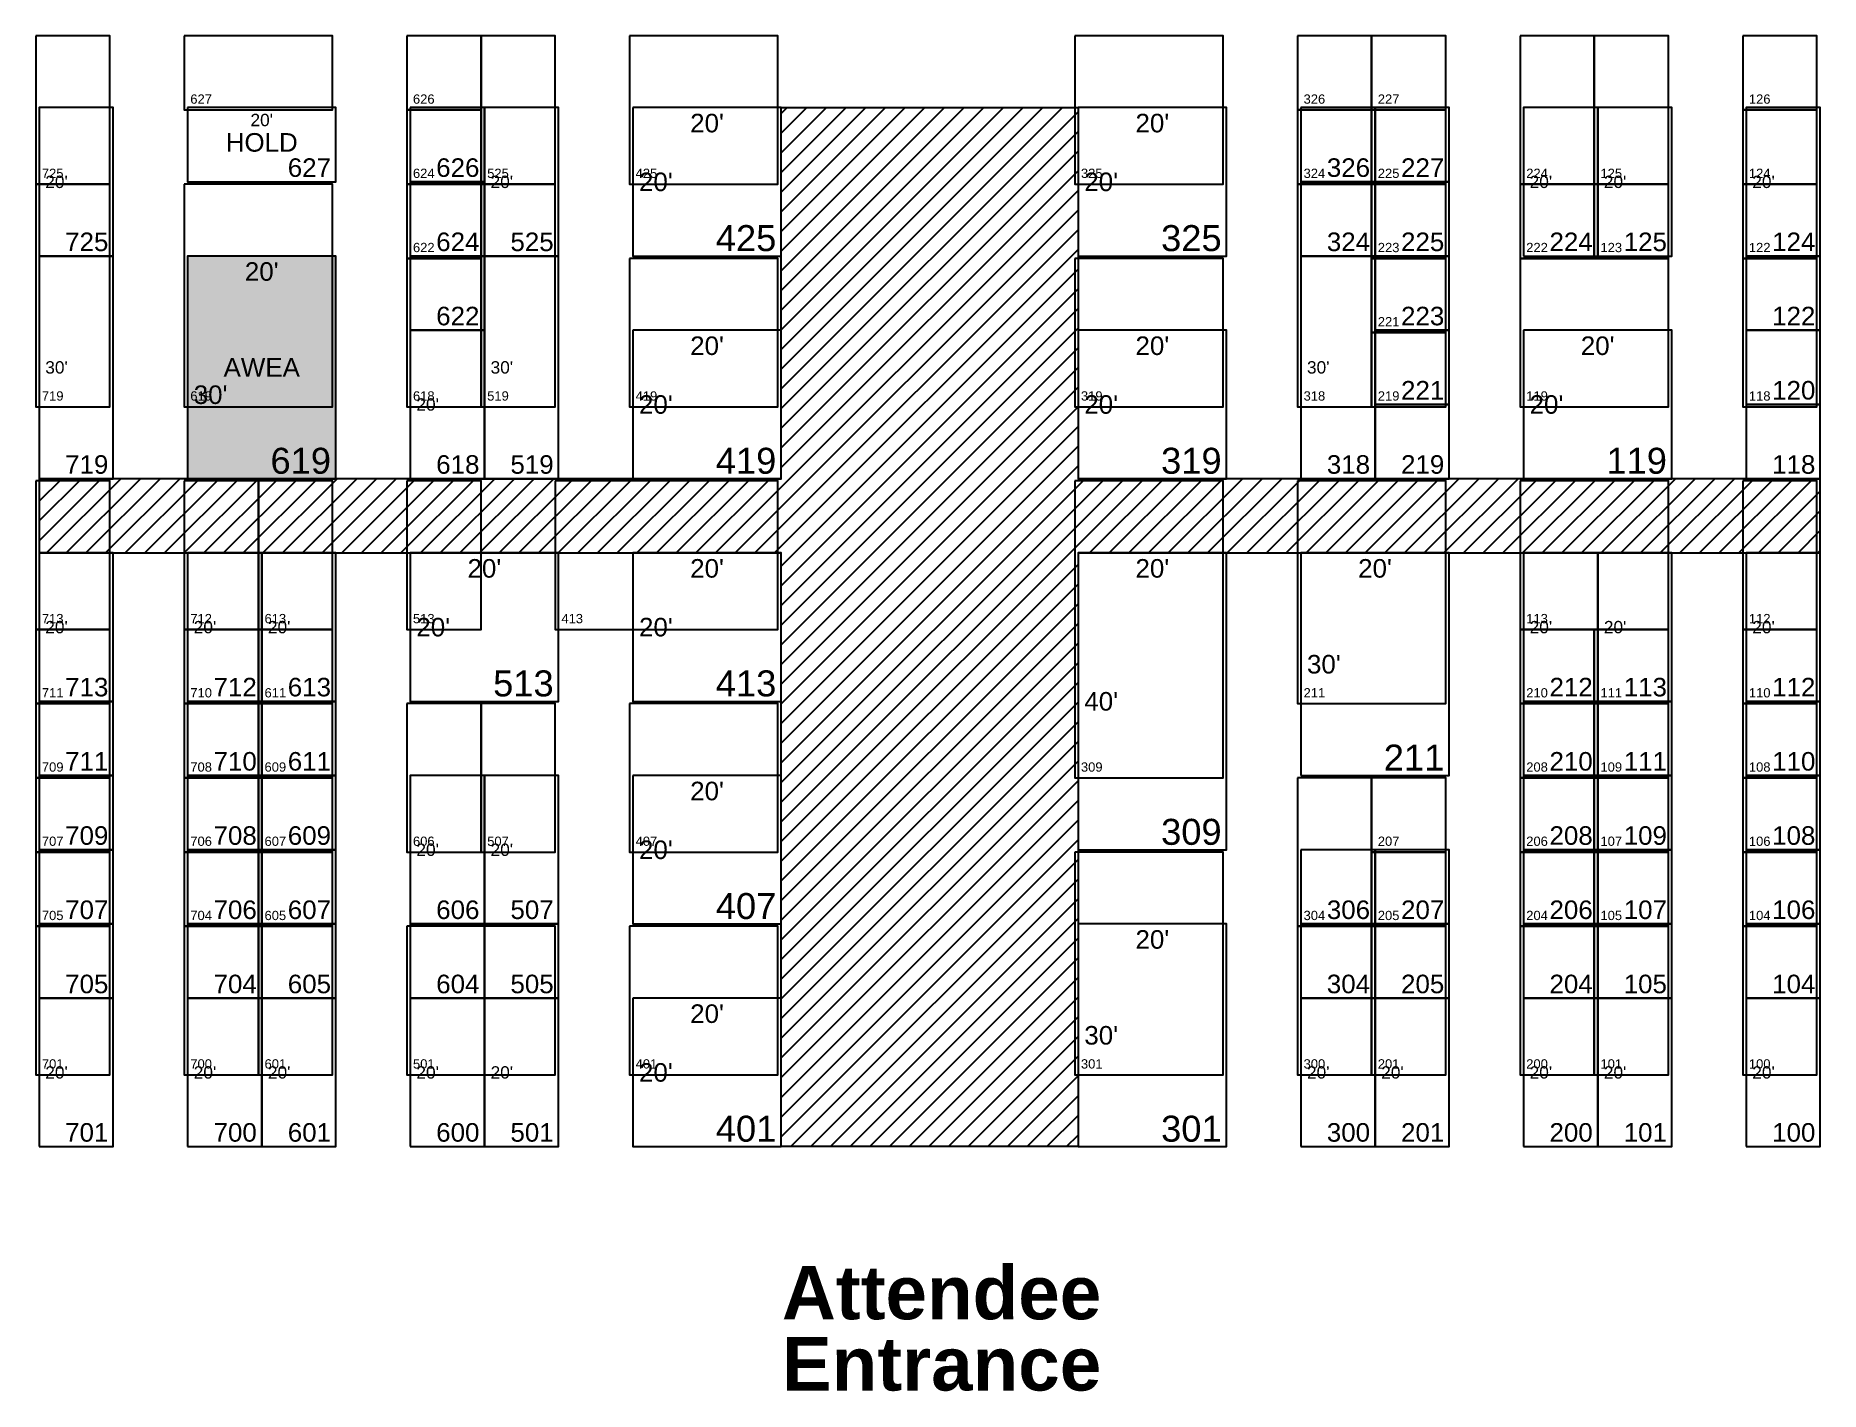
# Model space of a CAD drawing. Header units: inches. Extents: x -10392 to 3636, y -5048 to 536.
# Drawn here: x -10392 to -7507, y -5048 to -2856 of the extents above; entities outside this region: 1.
import ezdxf
from ezdxf.enums import TextEntityAlignment as Align

# ---------------------------------------------------------------- set-up
doc = ezdxf.new("R2010")
doc.units = ezdxf.units.IN
doc.header["$MEASUREMENT"] = 0
for name, color, linetype in [('BoothNumber', 4, 'Continuous'), ('BOOTHS', 102, 'Continuous'), ('ESHOW_BOOTHS', 7, 'CONTINUOUS'), ('ESHOW_NUMBERS', 7, 'CONTINUOUS'), ('event_deco_text', 1, 'Continuous'), ('event_text_major', 1, 'Continuous'), ('Expo_BoothDim', 6, 'Continuous'), ('Expo_BoothName', 7, 'Continuous')]:
    doc.layers.add(name, color=color, linetype=linetype)
doc.layers.add('Expo_ClassManage', color=133, linetype='Continuous', true_color=0x4accd4)
doc.layers.add('mandatory-aisle', color=1, linetype='Continuous', true_color=0xfa0000)
doc.styles.add('Expo_Arial', font='ARIAL.TTF')
doc.styles.get("Standard").update_dxf_attribs({"font": 'ARIAL.TTF'})
picture_1 = doc.add_image_def('image1.tif', size_in_pixel=(4234, 3592))

msp = doc.modelspace()

# ---------------------------------------------------------------- hatches: boundary and pattern name
at = {"layer": 'Expo_ClassManage', "true_color": 0x4accd4}
msp.add_hatch(color=133, dxfattribs=at).paths.add_polyline_path([(-10146.5, -3572.3), (-9906.5, -3572.3), (-9906.5, -3212.3), (-10146.5, -3212.3)])

# ---------------------------------------------------------------- linework, layer by layer
at = {"layer": 'BOOTHS'}
for points in [[(-10386.5, -3212.3), (-10266.5, -3212.3), (-10266.5, -2972.3), (-10386.5, -2972.3)], [(-10146.5, -2972.3), (-10146.5, -3092.3), (-9906.5, -3092.3), (-9906.5, -2972.3)], [(-9786.5, -2972.3), (-9786.5, -3092.3), (-9666.5, -3092.3), (-9666.5, -2972.3)], [(-9666.5, -3212.3), (-9546.5, -3212.3), (-9546.5, -2972.3), (-9666.5, -2972.3)], [(-9426.5, -2972.3), (-9426.5, -3212.3), (-9186.5, -3212.3), (-9186.5, -2972.3)], [(-8706.5, -2972.3), (-8706.5, -3212.3), (-8466.5, -3212.3), (-8466.5, -2972.3)], [(-8346.5, -2972.3), (-8346.5, -3092.3), (-8226.5, -3092.3), (-8226.5, -2972.3)], [(-8226.5, -2972.3), (-8226.5, -3092.3), (-8106.5, -3092.3), (-8106.5, -2972.3)], [(-7986.5, -3212.3), (-7866.5, -3212.3), (-7866.5, -2972.3), (-7986.5, -2972.3)], [(-7866.5, -3212.3), (-7746.5, -3212.3), (-7746.5, -2972.3), (-7866.5, -2972.3)], [(-7626.5, -3212.3), (-7506.5, -3212.3), (-7506.5, -2972.3), (-7626.5, -2972.3)], [(-9786.5, -3092.3), (-9786.5, -3212.3), (-9666.5, -3212.3), (-9666.5, -3092.3)], [(-8346.5, -3092.3), (-8346.5, -3212.3), (-8226.5, -3212.3), (-8226.5, -3092.3)], [(-8226.5, -3092.3), (-8226.5, -3212.3), (-8106.5, -3212.3), (-8106.5, -3092.3)], [(-10386.5, -3572.3), (-10266.5, -3572.3), (-10266.5, -3212.3), (-10386.5, -3212.3)], [(-10146.5, -3572.3), (-9906.5, -3572.3), (-9906.5, -3212.3), (-10146.5, -3212.3)], [(-9786.5, -3212.3), (-9786.5, -3332.3), (-9666.5, -3332.3), (-9666.5, -3212.3)], [(-9666.5, -3572.3), (-9546.5, -3572.3), (-9546.5, -3212.3), (-9666.5, -3212.3)], [(-8346.5, -3572.3), (-8226.5, -3572.3), (-8226.5, -3212.3), (-8346.5, -3212.3)], [(-8226.5, -3212.3), (-8226.5, -3332.3), (-8106.5, -3332.3), (-8106.5, -3212.3)], [(-7626.5, -3212.3), (-7626.5, -3332.3), (-7506.5, -3332.3), (-7506.5, -3212.3)], [(-9786.5, -3572.3), (-9666.5, -3572.3), (-9666.5, -3332.3), (-9786.5, -3332.3)], [(-9426.5, -3332.3), (-9426.5, -3572.3), (-9186.5, -3572.3), (-9186.5, -3332.3)], [(-8706.5, -3332.3), (-8706.5, -3572.3), (-8466.5, -3572.3), (-8466.5, -3332.3)], [(-8226.5, -3332.3), (-8226.5, -3452.3), (-8106.5, -3452.3), (-8106.5, -3332.3)], [(-7986.5, -3332.3), (-7986.5, -3572.3), (-7746.5, -3572.3), (-7746.5, -3332.3)], [(-7626.5, -3332.3), (-7626.5, -3452.3), (-7506.5, -3452.3), (-7506.5, -3332.3)], [(-8226.5, -3452.3), (-8226.5, -3572.3), (-8106.5, -3572.3), (-8106.5, -3452.3)], [(-7626.5, -3452.3), (-7626.5, -3572.3), (-7506.5, -3572.3), (-7506.5, -3452.3)], [(-10386.5, -3932.3), (-10266.5, -3932.3), (-10266.5, -3692.3), (-10386.5, -3692.3)], [(-10146.5, -3932.3), (-10026.5, -3932.3), (-10026.5, -3692.3), (-10146.5, -3692.3)], [(-10026.5, -3932.3), (-9906.5, -3932.3), (-9906.5, -3692.3), (-10026.5, -3692.3)], [(-9786.5, -3692.3), (-9786.5, -3932.3), (-9546.5, -3932.3), (-9546.5, -3692.3)], [(-9426.5, -3692.3), (-9426.5, -3932.3), (-9186.5, -3932.3), (-9186.5, -3692.3)], [(-8706.5, -4172.3), (-8466.5, -4172.3), (-8466.5, -3692.3), (-8706.5, -3692.3)], [(-8346.5, -4052.3), (-8106.5, -4052.3), (-8106.5, -3692.3), (-8346.5, -3692.3)], [(-7986.5, -3932.3), (-7866.5, -3932.3), (-7866.5, -3692.3), (-7986.5, -3692.3)], [(-7866.5, -3932.3), (-7746.5, -3932.3), (-7746.5, -3692.3), (-7866.5, -3692.3)], [(-7626.5, -3932.3), (-7506.5, -3932.3), (-7506.5, -3692.3), (-7626.5, -3692.3)], [(-10386.5, -3932.3), (-10386.5, -4052.3), (-10266.5, -4052.3), (-10266.5, -3932.3)], [(-10146.5, -3932.3), (-10146.5, -4052.3), (-10026.5, -4052.3), (-10026.5, -3932.3)], [(-10026.5, -3932.3), (-10026.5, -4052.3), (-9906.5, -4052.3), (-9906.5, -3932.3)], [(-7986.5, -3932.3), (-7986.5, -4052.3), (-7866.5, -4052.3), (-7866.5, -3932.3)], [(-7866.5, -3932.3), (-7866.5, -4052.3), (-7746.5, -4052.3), (-7746.5, -3932.3)], [(-7626.5, -3932.3), (-7626.5, -4052.3), (-7506.5, -4052.3), (-7506.5, -3932.3)], [(-10386.5, -4052.3), (-10386.5, -4172.3), (-10266.5, -4172.3), (-10266.5, -4052.3)], [(-10146.5, -4052.3), (-10146.5, -4172.3), (-10026.5, -4172.3), (-10026.5, -4052.3)], [(-10026.5, -4052.3), (-10026.5, -4172.3), (-9906.5, -4172.3), (-9906.5, -4052.3)], [(-9786.5, -4292.3), (-9666.5, -4292.3), (-9666.5, -4052.3), (-9786.5, -4052.3)], [(-9666.5, -4292.3), (-9546.5, -4292.3), (-9546.5, -4052.3), (-9666.5, -4052.3)], [(-9426.5, -4052.3), (-9426.5, -4292.3), (-9186.5, -4292.3), (-9186.5, -4052.3)], [(-7986.5, -4052.3), (-7986.5, -4172.3), (-7866.5, -4172.3), (-7866.5, -4052.3)], [(-7866.5, -4052.3), (-7866.5, -4172.3), (-7746.5, -4172.3), (-7746.5, -4052.3)], [(-7626.5, -4052.3), (-7626.5, -4172.3), (-7506.5, -4172.3), (-7506.5, -4052.3)], [(-10386.5, -4172.3), (-10386.5, -4292.3), (-10266.5, -4292.3), (-10266.5, -4172.3)], [(-10146.5, -4172.3), (-10146.5, -4292.3), (-10026.5, -4292.3), (-10026.5, -4172.3)], [(-10026.5, -4172.3), (-10026.5, -4292.3), (-9906.5, -4292.3), (-9906.5, -4172.3)], [(-8346.5, -4172.3), (-8346.5, -4292.3), (-8226.5, -4292.3), (-8226.5, -4172.3)], [(-8226.5, -4172.3), (-8226.5, -4292.3), (-8106.5, -4292.3), (-8106.5, -4172.3)], [(-7986.5, -4172.3), (-7986.5, -4292.3), (-7866.5, -4292.3), (-7866.5, -4172.3)], [(-7866.5, -4172.3), (-7866.5, -4292.3), (-7746.5, -4292.3), (-7746.5, -4172.3)], [(-7626.5, -4172.3), (-7626.5, -4292.3), (-7506.5, -4292.3), (-7506.5, -4172.3)], [(-10386.5, -4292.3), (-10386.5, -4412.3), (-10266.5, -4412.3), (-10266.5, -4292.3)], [(-10146.5, -4292.3), (-10146.5, -4412.3), (-10026.5, -4412.3), (-10026.5, -4292.3)], [(-10026.5, -4292.3), (-10026.5, -4412.3), (-9906.5, -4412.3), (-9906.5, -4292.3)], [(-9786.5, -4292.3), (-9786.5, -4412.3), (-9666.5, -4412.3), (-9666.5, -4292.3)], [(-9666.5, -4292.3), (-9666.5, -4412.3), (-9546.5, -4412.3), (-9546.5, -4292.3)], [(-8706.5, -4652.3), (-8466.5, -4652.3), (-8466.5, -4292.3), (-8706.5, -4292.3)], [(-8346.5, -4292.3), (-8346.5, -4412.3), (-8226.5, -4412.3), (-8226.5, -4292.3)], [(-8226.5, -4292.3), (-8226.5, -4412.3), (-8106.5, -4412.3), (-8106.5, -4292.3)], [(-7986.5, -4292.3), (-7986.5, -4412.3), (-7866.5, -4412.3), (-7866.5, -4292.3)], [(-7866.5, -4292.3), (-7866.5, -4412.3), (-7746.5, -4412.3), (-7746.5, -4292.3)], [(-7626.5, -4292.3), (-7626.5, -4412.3), (-7506.5, -4412.3), (-7506.5, -4292.3)], [(-10386.5, -4652.3), (-10266.5, -4652.3), (-10266.5, -4412.3), (-10386.5, -4412.3)], [(-10146.5, -4652.3), (-10026.5, -4652.3), (-10026.5, -4412.3), (-10146.5, -4412.3)], [(-10026.5, -4652.3), (-9906.5, -4652.3), (-9906.5, -4412.3), (-10026.5, -4412.3)], [(-9786.5, -4652.3), (-9666.5, -4652.3), (-9666.5, -4412.3), (-9786.5, -4412.3)], [(-9666.5, -4652.3), (-9546.5, -4652.3), (-9546.5, -4412.3), (-9666.5, -4412.3)], [(-9426.5, -4412.3), (-9426.5, -4652.3), (-9186.5, -4652.3), (-9186.5, -4412.3)], [(-8346.5, -4652.3), (-8226.5, -4652.3), (-8226.5, -4412.3), (-8346.5, -4412.3)], [(-8226.5, -4652.3), (-8106.5, -4652.3), (-8106.5, -4412.3), (-8226.5, -4412.3)], [(-7986.5, -4652.3), (-7866.5, -4652.3), (-7866.5, -4412.3), (-7986.5, -4412.3)], [(-7866.5, -4652.3), (-7746.5, -4652.3), (-7746.5, -4412.3), (-7866.5, -4412.3)], [(-7626.5, -4652.3), (-7506.5, -4652.3), (-7506.5, -4412.3), (-7626.5, -4412.3)]]:
    msp.add_lwpolyline(points, close=True, dxfattribs=at)
at = {"layer": 'ESHOW_BOOTHS'}
for points in [[(-10392, -2856), (-10392, -3096), (-10272, -3096), (-10272, -2856)], [(-10152, -2856), (-10152, -2976), (-9912, -2976), (-9912, -2856)], [(-9792, -2856), (-9792, -2976), (-9672, -2976), (-9672, -2856)], [(-9672, -2856), (-9672, -3096), (-9552, -3096), (-9552, -2856)], [(-9432, -2856), (-9432, -3096), (-9192, -3096), (-9192, -2856)], [(-8712, -2856), (-8712, -3096), (-8472, -3096), (-8472, -2856)], [(-8352, -2856), (-8352, -2976), (-8232, -2976), (-8232, -2856)], [(-8232, -2856), (-8232, -2976), (-8112, -2976), (-8112, -2856)], [(-7992, -2856), (-7992, -3096), (-7872, -3096), (-7872, -2856)], [(-7872, -2856), (-7872, -3096), (-7752, -3096), (-7752, -2856)], [(-7632, -2856), (-7632, -2976), (-7512, -2976), (-7512, -2856)], [(-9792, -2976), (-9792, -3096), (-9672, -3096), (-9672, -2976)], [(-8352, -2976), (-8352, -3096), (-8232, -3096), (-8232, -2976)], [(-8232, -2976), (-8232, -3096), (-8112, -3096), (-8112, -2976)], [(-7632, -2976), (-7632, -3096), (-7512, -3096), (-7512, -2976)], [(-10392, -3096), (-10392, -3456), (-10272, -3456), (-10272, -3096)], [(-10152, -3096), (-10152, -3456), (-9912, -3456), (-9912, -3096)], [(-9792, -3096), (-9792, -3216), (-9672, -3216), (-9672, -3096)], [(-9672, -3096), (-9672, -3456), (-9552, -3456), (-9552, -3096)], [(-8352, -3096), (-8352, -3456), (-8232, -3456), (-8232, -3096)], [(-8232, -3096), (-8232, -3216), (-8112, -3216), (-8112, -3096)], [(-7992, -3096), (-7992, -3216), (-7872, -3216), (-7872, -3096)], [(-7872, -3096), (-7872, -3216), (-7752, -3216), (-7752, -3096)], [(-7632, -3096), (-7632, -3216), (-7512, -3216), (-7512, -3096)], [(-9792, -3216), (-9792, -3456), (-9672, -3456), (-9672, -3216)], [(-9432, -3216), (-9432, -3456), (-9192, -3456), (-9192, -3216)], [(-8712, -3216), (-8712, -3456), (-8472, -3456), (-8472, -3216)], [(-8232, -3216), (-8232, -3336), (-8112, -3336), (-8112, -3216)], [(-7992, -3216), (-7992, -3456), (-7752, -3456), (-7752, -3216)], [(-7632, -3216), (-7632, -3456), (-7512, -3456), (-7512, -3216)], [(-8232, -3336), (-8232, -3456), (-8112, -3456), (-8112, -3336)], [(-10392, -3576), (-10392, -3816), (-10272, -3816), (-10272, -3576)], [(-10152, -3576), (-10152, -3816), (-10032, -3816), (-10032, -3576)], [(-10032, -3576), (-10032, -3816), (-9912, -3816), (-9912, -3576)], [(-9792, -3576), (-9792, -3816), (-9672, -3816), (-9672, -3576)], [(-9552, -3576), (-9552, -3816), (-9192, -3816), (-9192, -3576)], [(-8712, -3576), (-8712, -4056), (-8472, -4056), (-8472, -3576)], [(-8352, -3576), (-8352, -3936), (-8112, -3936), (-8112, -3576)], [(-7992, -3576), (-7992, -3816), (-7752, -3816), (-7752, -3576)], [(-7632, -3576), (-7632, -3816), (-7512, -3816), (-7512, -3576)], [(-10392, -3816), (-10392, -3936), (-10272, -3936), (-10272, -3816)], [(-10152, -3816), (-10152, -3936), (-10032, -3936), (-10032, -3816)], [(-10032, -3816), (-10032, -3936), (-9912, -3936), (-9912, -3816)], [(-7992, -3816), (-7992, -3936), (-7872, -3936), (-7872, -3816)], [(-7872, -3816), (-7872, -3936), (-7752, -3936), (-7752, -3816)], [(-7632, -3816), (-7632, -3936), (-7512, -3936), (-7512, -3816)], [(-10392, -3936), (-10392, -4056), (-10272, -4056), (-10272, -3936)], [(-10152, -3936), (-10152, -4056), (-10032, -4056), (-10032, -3936)], [(-10032, -3936), (-10032, -4056), (-9912, -4056), (-9912, -3936)], [(-9792, -3936), (-9792, -4176), (-9672, -4176), (-9672, -3936)], [(-9672, -3936), (-9672, -4176), (-9552, -4176), (-9552, -3936)], [(-9432, -3936), (-9432, -4176), (-9192, -4176), (-9192, -3936)], [(-7992, -3936), (-7992, -4056), (-7872, -4056), (-7872, -3936)], [(-7872, -3936), (-7872, -4056), (-7752, -4056), (-7752, -3936)], [(-7632, -3936), (-7632, -4056), (-7512, -4056), (-7512, -3936)], [(-10392, -4056), (-10392, -4176), (-10272, -4176), (-10272, -4056)], [(-10152, -4056), (-10152, -4176), (-10032, -4176), (-10032, -4056)], [(-10032, -4056), (-10032, -4176), (-9912, -4176), (-9912, -4056)], [(-8352, -4056), (-8352, -4296), (-8232, -4296), (-8232, -4056)], [(-8232, -4056), (-8232, -4176), (-8112, -4176), (-8112, -4056)], [(-7992, -4056), (-7992, -4176), (-7872, -4176), (-7872, -4056)], [(-7872, -4056), (-7872, -4176), (-7752, -4176), (-7752, -4056)], [(-7632, -4056), (-7632, -4176), (-7512, -4176), (-7512, -4056)], [(-10392, -4176), (-10392, -4296), (-10272, -4296), (-10272, -4176)], [(-10152, -4176), (-10152, -4296), (-10032, -4296), (-10032, -4176)], [(-10032, -4176), (-10032, -4296), (-9912, -4296), (-9912, -4176)], [(-8712, -4176), (-8712, -4536), (-8472, -4536), (-8472, -4176)], [(-8232, -4176), (-8232, -4296), (-8112, -4296), (-8112, -4176)], [(-7992, -4176), (-7992, -4296), (-7872, -4296), (-7872, -4176)], [(-7872, -4176), (-7872, -4296), (-7752, -4296), (-7752, -4176)], [(-7632, -4176), (-7632, -4296), (-7512, -4296), (-7512, -4176)], [(-10392, -4296), (-10392, -4536), (-10272, -4536), (-10272, -4296)], [(-10152, -4296), (-10152, -4536), (-10032, -4536), (-10032, -4296)], [(-10032, -4296), (-10032, -4536), (-9912, -4536), (-9912, -4296)], [(-9792, -4296), (-9792, -4536), (-9552, -4536), (-9552, -4296)], [(-9432, -4296), (-9432, -4536), (-9192, -4536), (-9192, -4296)], [(-8352, -4296), (-8352, -4536), (-8232, -4536), (-8232, -4296)], [(-8232, -4296), (-8232, -4536), (-8112, -4536), (-8112, -4296)], [(-7992, -4296), (-7992, -4536), (-7872, -4536), (-7872, -4296)], [(-7872, -4296), (-7872, -4536), (-7752, -4536), (-7752, -4296)], [(-7632, -4296), (-7632, -4536), (-7512, -4536), (-7512, -4296)]]:
    msp.add_lwpolyline(points, close=True, dxfattribs=at)
at = {"layer": 'mandatory-aisle'}
for p, q in [((-9186.5, -2981.7), (-9177.2, -2972.3)), ((-9186.5, -3013.5), (-9145.4, -2972.3)), ((-9186.5, -3045.3), (-9113.6, -2972.3)), ((-9186.5, -3077.1), (-9081.7, -2972.3)), ((-9186.5, -3109), (-9049.9, -2972.3)), ((-9186.5, -3140.8), (-9018.1, -2972.3)), ((-9186.5, -3172.6), (-8986.3, -2972.3)), ((-9186.5, -3204.4), (-8954.5, -2972.3)), ((-9186.5, -3236.2), (-8922.6, -2972.3)), ((-9186.5, -3268), (-8890.8, -2972.3)), ((-9186.5, -3299.9), (-8859, -2972.3)), ((-9186.5, -3331.7), (-8827.2, -2972.3)), ((-9186.5, -3363.5), (-8795.4, -2972.3)), ((-9186.5, -3395.3), (-8763.5, -2972.3)), ((-9186.5, -3427.1), (-8731.7, -2972.3)), ((-9186.5, -3459), (-8706.5, -2979)), ((-9186.5, -3490.8), (-8706.5, -3010.8)), ((-9186.5, -3522.6), (-8706.5, -3042.6)), ((-9186.5, -3554.4), (-8706.5, -3074.4)), ((-9292.6, -3692.3), (-8706.5, -3106.2)), ((-9260.8, -3692.3), (-8706.5, -3138.1)), ((-9229, -3692.3), (-8706.5, -3169.9)), ((-9197.2, -3692.3), (-8706.5, -3201.7)), ((-9186.5, -3713.5), (-8706.5, -3233.5)), ((-9186.5, -3745.3), (-8706.5, -3265.3)), ((-9186.5, -3777.2), (-8706.5, -3297.2)), ((-9186.5, -3809), (-8706.5, -3329)), ((-9186.5, -3840.8), (-8706.5, -3360.8)), ((-9186.5, -3872.6), (-8706.5, -3392.6)), ((-9186.5, -3904.4), (-8706.5, -3424.4)), ((-9186.5, -3936.3), (-8706.5, -3456.3)), ((-9186.5, -3968.1), (-8706.5, -3488.1)), ((-9186.5, -3999.9), (-8706.5, -3519.9)), ((-10386.5, -3577.1), (-10381.8, -3572.3)), ((-10386.5, -3608.9), (-10350, -3572.3)), ((-10386.5, -3640.7), (-10318.1, -3572.3)), ((-10386.5, -3672.6), (-10286.3, -3572.3)), ((-10374.5, -3692.3), (-10254.5, -3572.3)), ((-10342.7, -3692.3), (-10222.7, -3572.3)), ((-10310.9, -3692.3), (-10190.9, -3572.3)), ((-10279, -3692.3), (-10159, -3572.3)), ((-10247.2, -3692.3), (-10127.2, -3572.3)), ((-10215.4, -3692.3), (-10095.4, -3572.3)), ((-10183.6, -3692.3), (-10063.6, -3572.3)), ((-10151.8, -3692.3), (-10031.8, -3572.3)), ((-10119.9, -3692.3), (-9999.9, -3572.3)), ((-10088.1, -3692.3), (-9968.1, -3572.3)), ((-10056.3, -3692.3), (-9936.3, -3572.3)), ((-10024.5, -3692.3), (-9904.5, -3572.3)), ((-9992.7, -3692.3), (-9872.7, -3572.3)), ((-9960.8, -3692.3), (-9840.8, -3572.3)), ((-9929, -3692.3), (-9809, -3572.3)), ((-9897.2, -3692.3), (-9777.2, -3572.3)), ((-9865.4, -3692.3), (-9745.4, -3572.3)), ((-9833.6, -3692.3), (-9713.6, -3572.3)), ((-9801.7, -3692.3), (-9681.7, -3572.3)), ((-9769.9, -3692.3), (-9649.9, -3572.3)), ((-9738.1, -3692.3), (-9618.1, -3572.3)), ((-9706.3, -3692.3), (-9586.3, -3572.3)), ((-9674.5, -3692.3), (-9554.5, -3572.3)), ((-9642.6, -3692.3), (-9522.6, -3572.3)), ((-9610.8, -3692.3), (-9490.8, -3572.3)), ((-9579, -3692.3), (-9459, -3572.3)), ((-9547.2, -3692.3), (-9427.2, -3572.3)), ((-9515.4, -3692.3), (-9395.4, -3572.3)), ((-9483.5, -3692.3), (-9363.5, -3572.3)), ((-9451.7, -3692.3), (-9331.7, -3572.3)), ((-9419.9, -3692.3), (-9299.9, -3572.3)), ((-9388.1, -3692.3), (-9268.1, -3572.3)), ((-9356.3, -3692.3), (-9236.3, -3572.3)), ((-9324.4, -3692.3), (-9204.4, -3572.3)), ((-9186.5, -4031.7), (-8706.5, -3551.7)), ((-9186.5, -4063.5), (-8695.3, -3572.3)), ((-9186.5, -4095.4), (-8663.5, -3572.3)), ((-9186.5, -4127.2), (-8631.7, -3572.3)), ((-9186.5, -4159), (-8599.9, -3572.3)), ((-8688.1, -3692.3), (-8568.1, -3572.3)), ((-8656.2, -3692.3), (-8536.2, -3572.3)), ((-8624.4, -3692.3), (-8504.4, -3572.3)), ((-8592.6, -3692.3), (-8472.6, -3572.3)), ((-8560.8, -3692.3), (-8440.8, -3572.3)), ((-8529, -3692.3), (-8409, -3572.3)), ((-8497.1, -3692.3), (-8377.1, -3572.3)), ((-8465.3, -3692.3), (-8345.3, -3572.3)), ((-8433.5, -3692.3), (-8313.5, -3572.3)), ((-8401.7, -3692.3), (-8281.7, -3572.3)), ((-8369.9, -3692.3), (-8249.9, -3572.3)), ((-8338, -3692.3), (-8218, -3572.3)), ((-8306.2, -3692.3), (-8186.2, -3572.3)), ((-8274.4, -3692.3), (-8154.4, -3572.3)), ((-8242.6, -3692.3), (-8122.6, -3572.3)), ((-8210.8, -3692.3), (-8090.8, -3572.3)), ((-8178.9, -3692.3), (-8058.9, -3572.3)), ((-8147.1, -3692.3), (-8027.1, -3572.3)), ((-8115.3, -3692.3), (-7995.3, -3572.3)), ((-8083.5, -3692.3), (-7963.5, -3572.3)), ((-8051.7, -3692.3), (-7931.7, -3572.3)), ((-8019.8, -3692.3), (-7899.8, -3572.3)), ((-7988, -3692.3), (-7868, -3572.3)), ((-7956.2, -3692.3), (-7836.2, -3572.3)), ((-7924.4, -3692.3), (-7804.4, -3572.3)), ((-7892.6, -3692.3), (-7772.6, -3572.3)), ((-7860.7, -3692.3), (-7740.7, -3572.3)), ((-7828.9, -3692.3), (-7708.9, -3572.3)), ((-7797.1, -3692.3), (-7677.1, -3572.3)), ((-7765.3, -3692.3), (-7645.3, -3572.3)), ((-7733.5, -3692.3), (-7613.5, -3572.3)), ((-7701.6, -3692.3), (-7581.6, -3572.3)), ((-7669.8, -3692.3), (-7549.8, -3572.3)), ((-7638, -3692.3), (-7518, -3572.3)), ((-7606.2, -3692.3), (-7506.5, -3592.7)), ((-7574.4, -3692.3), (-7506.5, -3624.5)), ((-7542.5, -3692.3), (-7506.5, -3656.3)), ((-7510.7, -3692.3), (-7506.5, -3688.2)), ((-9186.5, -4190.8), (-8706.5, -3710.8)), ((-9186.5, -4222.6), (-8706.5, -3742.6)), ((-9186.5, -4254.5), (-8706.5, -3774.5)), ((-9186.5, -4286.3), (-8706.5, -3806.3)), ((-9186.5, -4318.1), (-8706.5, -3838.1)), ((-9186.5, -4349.9), (-8706.5, -3869.9)), ((-9186.5, -4381.7), (-8706.5, -3901.7)), ((-9186.5, -4413.6), (-8706.5, -3933.6)), ((-9186.5, -4445.4), (-8706.5, -3965.4)), ((-9186.5, -4477.2), (-8706.5, -3997.2)), ((-9186.5, -4509), (-8706.5, -4029)), ((-9186.5, -4540.8), (-8706.5, -4060.8)), ((-9186.5, -4572.7), (-8706.5, -4092.7)), ((-9186.5, -4604.5), (-8706.5, -4124.5)), ((-9186.5, -4636.3), (-8706.5, -4156.3)), ((-9170.8, -4652.3), (-8706.5, -4188.1)), ((-9138.9, -4652.3), (-8706.5, -4219.9)), ((-9107.1, -4652.3), (-8706.5, -4251.8)), ((-9075.3, -4652.3), (-8706.5, -4283.6)), ((-9043.5, -4652.3), (-8706.5, -4315.4)), ((-9011.7, -4652.3), (-8706.5, -4347.2)), ((-8979.8, -4652.3), (-8706.5, -4379)), ((-8948, -4652.3), (-8706.5, -4410.9)), ((-8916.2, -4652.3), (-8706.5, -4442.7)), ((-8884.4, -4652.3), (-8706.5, -4474.5)), ((-8852.6, -4652.3), (-8706.5, -4506.3)), ((-8820.7, -4652.3), (-8706.5, -4538.1)), ((-8788.9, -4652.3), (-8706.5, -4570)), ((-8757.1, -4652.3), (-8706.5, -4601.8)), ((-8725.3, -4652.3), (-8706.5, -4633.6))]:
    msp.add_line(p, q, dxfattribs=at)
for points in [[(-9186.5, -3572.3), (-9186.5, -2972.3), (-8706.5, -2972.3), (-8706.5, -3572.3)], [(-9186.5, -3572.3), (-10386.5, -3572.3), (-10386.5, -3692.3), (-9186.5, -3692.3)], [(-8706.5, -3692.3), (-7506.5, -3692.3), (-7506.5, -3572.3), (-8706.5, -3572.3)], [(-8706.5, -3692.3), (-8706.5, -4652.3), (-9186.5, -4652.3), (-9186.5, -3692.3)]]:
    msp.add_lwpolyline(points, dxfattribs=at)

# ---------------------------------------------------------------- texts
at = {"layer": 'BoothNumber', "color": 4, "style": 'Expo_Arial'}
for s, height, p in [('627', 30, (-9914.5, -3084.3)), ('626', 30, (-9674.5, -3084.3)), ('326', 30, (-8234.5, -3084.3)), ('227', 30, (-8114.5, -3084.3)), ('725', 30, (-10274.5, -3204.3)), ('624', 30, (-9674.5, -3204.3)), ('525', 30, (-9554.5, -3204.3)), ('425', 42, (-9194.5, -3204.3)), ('325', 42, (-8474.5, -3204.3)), ('324', 30, (-8234.5, -3204.3)), ('225', 30, (-8114.5, -3204.3)), ('224', 30, (-7874.5, -3204.3)), ('125', 30, (-7754.5, -3204.3)), ('124', 30, (-7514.5, -3204.3)), ('622', 30, (-9674.5, -3324.3)), ('223', 30, (-8114.5, -3324.3)), ('122', 30, (-7514.5, -3324.3)), ('221', 30, (-8114.5, -3444.3)), ('120', 30, (-7514.5, -3444.3)), ('719', 30, (-10274.5, -3564.3)), ('619', 42, (-9914.5, -3564.3)), ('618', 30, (-9674.5, -3564.3)), ('519', 30, (-9554.5, -3564.3)), ('419', 42, (-9194.5, -3564.3)), ('319', 42, (-8474.5, -3564.3)), ('318', 30, (-8234.5, -3564.3)), ('219', 30, (-8114.5, -3564.3)), ('119', 42, (-7754.5, -3564.3)), ('118', 30, (-7514.5, -3564.3)), ('713', 30, (-10274.5, -3924.3)), ('712', 30, (-10034.5, -3924.3)), ('613', 30, (-9914.5, -3924.3)), ('513', 42, (-9554.5, -3924.3)), ('413', 42, (-9194.5, -3924.3)), ('212', 30, (-7874.5, -3924.3)), ('113', 30, (-7754.5, -3924.3)), ('112', 30, (-7514.5, -3924.3)), ('211', 42, (-8114.5, -4044.3)), ('711', 30, (-10274.5, -4044.3)), ('710', 30, (-10034.5, -4044.3)), ('611', 30, (-9914.5, -4044.3)), ('210', 30, (-7874.5, -4044.3)), ('111', 30, (-7754.5, -4044.3)), ('110', 30, (-7514.5, -4044.3)), ('309', 42, (-8474.5, -4164.3)), ('709', 30, (-10274.5, -4164.3)), ('708', 30, (-10034.5, -4164.3)), ('609', 30, (-9914.5, -4164.3)), ('208', 30, (-7874.5, -4164.3)), ('109', 30, (-7754.5, -4164.3)), ('108', 30, (-7514.5, -4164.3)), ('707', 30, (-10274.5, -4284.3)), ('706', 30, (-10034.5, -4284.3)), ('607', 30, (-9914.5, -4284.3)), ('606', 30, (-9674.5, -4284.3)), ('507', 30, (-9554.5, -4284.3)), ('407', 42, (-9194.5, -4284.3)), ('306', 30, (-8234.5, -4284.3)), ('207', 30, (-8114.5, -4284.3)), ('206', 30, (-7874.5, -4284.3)), ('107', 30, (-7754.5, -4284.3)), ('106', 30, (-7514.5, -4284.3)), ('705', 30, (-10274.5, -4404.3)), ('704', 30, (-10034.5, -4404.3)), ('605', 30, (-9914.5, -4404.3)), ('604', 30, (-9674.5, -4404.3)), ('505', 30, (-9554.5, -4404.3)), ('304', 30, (-8234.5, -4404.3)), ('205', 30, (-8114.5, -4404.3)), ('204', 30, (-7874.5, -4404.3)), ('105', 30, (-7754.5, -4404.3)), ('104', 30, (-7514.5, -4404.3)), ('701', 30, (-10274.5, -4644.3)), ('700', 30, (-10034.5, -4644.3)), ('601', 30, (-9914.5, -4644.3)), ('600', 30, (-9674.5, -4644.3)), ('501', 30, (-9554.5, -4644.3)), ('401', 42, (-9194.5, -4644.3)), ('301', 42, (-8474.5, -4644.3)), ('300', 30, (-8234.5, -4644.3)), ('201', 30, (-8114.5, -4644.3)), ('200', 30, (-7874.5, -4644.3)), ('101', 30, (-7754.5, -4644.3)), ('100', 30, (-7514.5, -4644.3))]:
    msp.add_text(s, height=height, dxfattribs=at).set_placement(p, align=Align.RIGHT)
at = {"layer": 'ESHOW_NUMBERS'}
for s, p in [('627', (-10142, -2966)), ('626', (-9782, -2966)), ('326', (-8342, -2966)), ('227', (-8222, -2966)), ('126', (-7622, -2966)), ('725', (-10382, -3086)), ('624', (-9782, -3086)), ('525', (-9662, -3086)), ('425', (-9422, -3086)), ('325', (-8702, -3086)), ('324', (-8342, -3086)), ('225', (-8222, -3086)), ('224', (-7982, -3086)), ('125', (-7862, -3086)), ('124', (-7622, -3086)), ('622', (-9782, -3206)), ('223', (-8222, -3206)), ('222', (-7982, -3206)), ('123', (-7862, -3206)), ('122', (-7622, -3206)), ('221', (-8222, -3326)), ('719', (-10382, -3446)), ('619', (-10142, -3446)), ('618', (-9782, -3446)), ('519', (-9662, -3446)), ('419', (-9422, -3446)), ('319', (-8702, -3446)), ('318', (-8342, -3446)), ('219', (-8222, -3446)), ('119', (-7982, -3446)), ('118', (-7622, -3446)), ('713', (-10382, -3806)), ('712', (-10142, -3806)), ('613', (-10022, -3806)), ('513', (-9782, -3806)), ('413', (-9542, -3806)), ('113', (-7982, -3806)), ('112', (-7622, -3806)), ('711', (-10382, -3926)), ('710', (-10142, -3926)), ('611', (-10022, -3926)), ('211', (-8342, -3926)), ('210', (-7982, -3926)), ('111', (-7862, -3926)), ('110', (-7622, -3926)), ('709', (-10382, -4046)), ('708', (-10142, -4046)), ('609', (-10022, -4046)), ('309', (-8702, -4046)), ('208', (-7982, -4046)), ('109', (-7862, -4046)), ('108', (-7622, -4046)), ('707', (-10382, -4166)), ('706', (-10142, -4166)), ('607', (-10022, -4166)), ('606', (-9782, -4166)), ('507', (-9662, -4166)), ('407', (-9422, -4166)), ('207', (-8222, -4166)), ('206', (-7982, -4166)), ('107', (-7862, -4166)), ('106', (-7622, -4166)), ('705', (-10382, -4286)), ('704', (-10142, -4286)), ('605', (-10022, -4286)), ('304', (-8342, -4286)), ('205', (-8222, -4286)), ('204', (-7982, -4286)), ('105', (-7862, -4286)), ('104', (-7622, -4286)), ('701', (-10382, -4526)), ('700', (-10142, -4526)), ('601', (-10022, -4526)), ('501', (-9782, -4526)), ('401', (-9422, -4526)), ('301', (-8702, -4526)), ('300', (-8342, -4526)), ('201', (-8222, -4526)), ('200', (-7982, -4526)), ('101', (-7862, -4526)), ('100', (-7622, -4526))]:
    msp.add_text(s, height=15, dxfattribs=at).set_placement(p)
at = {"layer": 'event_deco_text', "insert": (-8927.3, -4845.1), "char_height": 86.4, "width": 768.798, "attachment_point": 2, "line_spacing_factor": 0.8}
msp.add_mtext('{\\fArial|b1|i0|c0|p34;Attendee Entrance}', dxfattribs=at)
at = {"layer": 'Expo_BoothDim', "color": 6, "style": 'Expo_Arial'}
for height, p in [(20, (-10026.5, -2982.3)), (30, (-9306.5, -2982.3)), (30, (-8586.5, -2982.3)), (30, (-10026.5, -3222.3)), (30, (-9306.5, -3342.3)), (30, (-8586.5, -3342.3)), (30, (-7866.5, -3342.3)), (30, (-9666.5, -3702.3)), (30, (-9306.5, -3702.3)), (30, (-8586.5, -3702.3)), (30, (-8226.5, -3702.3)), (30, (-9306.5, -4062.3)), (30, (-8586.5, -4302.3)), (30, (-9306.5, -4422.3))]:
    msp.add_text("20'", height=height, dxfattribs=at).set_placement(p, align=Align.TOP_CENTER)
for s, height, p in [("20'", 20, (-10376.5, -3092.3)), ("20'", 20, (-9656.5, -3092.3)), ("20'", 30, (-9416.5, -3092.3)), ("20'", 30, (-8696.5, -3092.3)), ("20'", 20, (-7976.5, -3092.3)), ("20'", 20, (-7856.5, -3092.3)), ("20'", 20, (-7616.5, -3092.3)), ("30'", 20, (-10376.5, -3392.3)), ("30'", 20, (-9656.5, -3392.3)), ("30'", 20, (-8336.5, -3392.3)), ("30'", 30, (-10136.5, -3436.5)), ("20'", 20, (-9776.5, -3452.3)), ("20'", 30, (-9416.5, -3452.3)), ("20'", 30, (-8696.5, -3452.3)), ("20'", 30, (-7976.5, -3452.3)), ("20'", 20, (-10376.5, -3812.3)), ("20'", 20, (-10136.5, -3812.3)), ("20'", 20, (-10016.5, -3812.3)), ("20'", 30, (-9776.5, -3812.3)), ("20'", 30, (-9416.5, -3812.3)), ("20'", 20, (-7976.5, -3812.3)), ("20'", 20, (-7856.5, -3812.3)), ("20'", 20, (-7616.5, -3812.3)), ("30'", 30, (-8336.5, -3872.3)), ("40'", 30, (-8696.5, -3932.3)), ("20'", 20, (-9776.5, -4172.3)), ("20'", 20, (-9656.5, -4172.3)), ("20'", 30, (-9416.5, -4172.3)), ("30'", 30, (-8696.5, -4472.3)), ("20'", 20, (-10376.5, -4532.3)), ("20'", 20, (-10136.5, -4532.3)), ("20'", 20, (-10016.5, -4532.3)), ("20'", 20, (-9776.5, -4532.3)), ("20'", 20, (-9656.5, -4532.3)), ("20'", 30, (-9416.5, -4532.3)), ("20'", 20, (-8336.5, -4532.3)), ("20'", 20, (-8216.5, -4532.3)), ("20'", 20, (-7976.5, -4532.3)), ("20'", 20, (-7856.5, -4532.3)), ("20'", 20, (-7616.5, -4532.3))]:
    msp.add_text(s, height=height, dxfattribs=at).set_placement(p, align=Align.MIDDLE_LEFT)
at = {"layer": 'Expo_BoothName', "color": 7, "style": 'Expo_Arial'}
for s, p in [('HOLD', (-10026.5, -3028.5)), ('AWEA', (-10026.5, -3392.3))]:
    msp.add_text(s, height=30, dxfattribs=at).set_placement(p, align=Align.MIDDLE_CENTER)

# ---------------------------------------------------------------- pictures from other files: only their frames are drawn
at = {"layer": 'event_text_major'}
image = msp.add_image(picture_1, insert=(2838.8, -140), size_in_units=(797.3, 676.4), dxfattribs=at)
image.dxf.flags = 7

doc.saveas('drawing.dxf')
